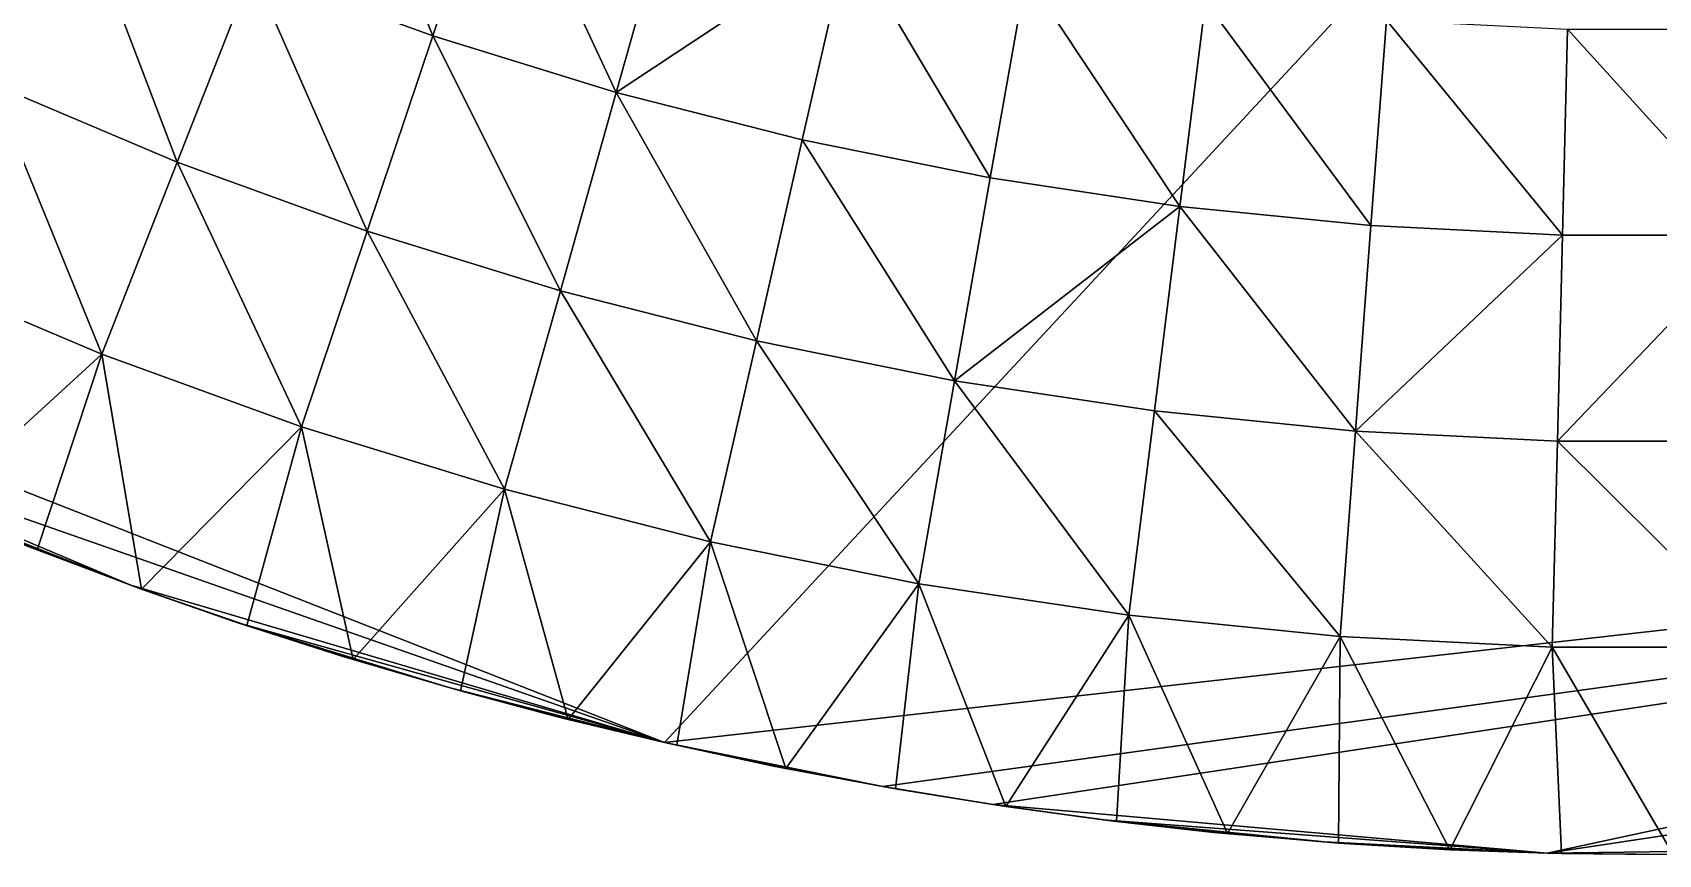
# Model space of a CAD drawing. Header units: millimetres. Extents: x -3250 to 8000, y -3250 to 3250.
# Drawn here: x -1183 to 0, y -3250 to -2652 of the extents above; entities that cross this region are included whole.
import ezdxf

# ---------------------------------------------------------------- set-up
doc = ezdxf.new("R2010")
doc.units = ezdxf.units.MM
doc.header["$MEASUREMENT"] = 0
doc.layers.add('MESH_3D', color=2, linetype='CONTINUOUS')

msp = doc.modelspace()

# ---------------------------------------------------------------- linework, layer by layer
at = {"layer": 'MESH_3D'}
for points in [[(3105.6, 958, 32500), (-1962.4, -2590.7, 32500), (-1625, -2814.6, 32500)], [(3105.6, 958, 32500), (-1625, -2814.6, 32500), (-723.2, -3168.5, 32500)], [(3105.6, 958, 32500), (-723.2, -3168.5, 32500), (1410.1, -2928.1, 32500)], [(-891.8, -2654.2, 24400), (-1023, -2606.4, 24400), (-968.2, -2466.8, 24200)], [(-891.8, -2654.2, 24400), (-968.2, -2466.8, 24200), (-844, -2512, 24200)], [(-1213.3, -2688.9, 24600), (-1277.4, -2491.6, 24400), (-1151.6, -2552.2, 24400)], [(-758.4, -2695.3, 24400), (-891.8, -2654.2, 24400), (-844, -2512, 24200)], [(-758.4, -2695.3, 24400), (-844, -2512, 24200), (-717.7, -2551, 24200)], [(-1077.8, -2746.1, 24600), (-1213.3, -2688.9, 24600), (-1151.6, -2552.2, 24400)], [(-1077.8, -2746.1, 24600), (-1151.6, -2552.2, 24400), (-1023, -2606.4, 24400)], [(-758.4, -2695.3, 24400), (-717.7, -2551, 24200), (-589.7, -2583.6, 24200)], [(-623.1, -2729.8, 24400), (-758.4, -2695.3, 24400), (-589.7, -2583.6, 24200)], [(-486.2, -2757.5, 24400), (-623.1, -2729.8, 24400), (-589.7, -2583.6, 24200)], [(-486.2, -2757.5, 24400), (-589.7, -2583.6, 24200), (-460.2, -2609.7, 24200)], [(-939.5, -2796.4, 24600), (-1077.8, -2746.1, 24600), (-1023, -2606.4, 24400)], [(-939.5, -2796.4, 24600), (-1023, -2606.4, 24400), (-891.8, -2654.2, 24400)], [(-348.2, -2778.3, 24400), (-486.2, -2757.5, 24400), (-460.2, -2609.7, 24200)], [(-348.2, -2778.3, 24400), (-460.2, -2609.7, 24200), (-329.5, -2629.4, 24200)], [(-209.2, -2792.2, 24400), (-348.2, -2778.3, 24400), (-329.5, -2629.4, 24200)], [(-209.2, -2792.2, 24400), (-329.5, -2629.4, 24200), (-198, -2642.6, 24200)], [(-69.8, -2799.1, 24400), (-209.2, -2792.2, 24400), (-198, -2642.6, 24200)], [(-69.8, -2799.1, 24400), (-198, -2642.6, 24200), (-66.1, -2649.2, 24200)], [(69.8, -2799.1, 24400), (-69.8, -2799.1, 24400), (-66.1, -2649.2, 24200)], [(69.8, -2799.1, 24400), (-66.1, -2649.2, 24200), (66.1, -2649.2, 24200)], [(-799, -2839.7, 24600), (-939.5, -2796.4, 24600), (-891.8, -2654.2, 24400)], [(-799, -2839.7, 24600), (-891.8, -2654.2, 24400), (-758.4, -2695.3, 24400)], [(-1132.6, -2885.7, 24800), (-1275, -2825.7, 24800), (-1213.3, -2688.9, 24600)], [(-1132.6, -2885.7, 24800), (-1213.3, -2688.9, 24600), (-1077.8, -2746.1, 24600)], [(-656.4, -2876, 24600), (-799, -2839.7, 24600), (-758.4, -2695.3, 24400)], [(-656.4, -2876, 24600), (-758.4, -2695.3, 24400), (-623.1, -2729.8, 24400)], [(-512.3, -2905.2, 24600), (-656.4, -2876, 24600), (-623.1, -2729.8, 24400)], [(-512.3, -2905.2, 24600), (-623.1, -2729.8, 24400), (-486.2, -2757.5, 24400)], [(-987.3, -2938.6, 24800), (-1132.6, -2885.7, 24800), (-1077.8, -2746.1, 24600)], [(-987.3, -2938.6, 24800), (-1077.8, -2746.1, 24600), (-939.5, -2796.4, 24600)], [(-512.3, -2905.2, 24600), (-486.2, -2757.5, 24400), (-348.2, -2778.3, 24400)], [(-366.8, -2927.1, 24600), (-512.3, -2905.2, 24600), (-348.2, -2778.3, 24400)], [(-220.5, -2941.8, 24600), (-366.8, -2927.1, 24600), (-348.2, -2778.3, 24400)], [(-220.5, -2941.8, 24600), (-348.2, -2778.3, 24400), (-209.2, -2792.2, 24400)], [(-839.6, -2984.1, 24800), (-987.3, -2938.6, 24800), (-939.5, -2796.4, 24600)], [(-839.6, -2984.1, 24800), (-939.5, -2796.4, 24600), (-799, -2839.7, 24600)], [(-220.5, -2941.8, 24600), (-209.2, -2792.2, 24400), (-69.8, -2799.1, 24400)], [(-73.5, -2949.1, 24600), (-220.5, -2941.8, 24600), (-69.8, -2799.1, 24400)], [(-73.5, -2949.1, 24600), (-69.8, -2799.1, 24400), (69.8, -2799.1, 24400)], [(73.5, -2949.1, 24600), (-73.5, -2949.1, 24600), (69.8, -2799.1, 24400)], [(-723.2, -3168.5, 32500), (-1625, -2814.6, 32500), (-1410.1, -2928.1, 32500)], [(-1132.6, -2885.7, 24800), (-1255.1, -2997.9, 25000), (-1275, -2825.7, 24800)], [(-689.8, -3022.3, 24800), (-839.6, -2984.1, 24800), (-799, -2839.7, 24600)], [(-689.8, -3022.3, 24800), (-799, -2839.7, 24600), (-656.4, -2876, 24600)], [(-1132.6, -2885.7, 24800), (-1179.8, -3028.3, 25000), (-1255.1, -2997.9, 25000)], [(-1132.6, -2885.7, 24800), (-1103.8, -3056.8, 25000), (-1179.8, -3028.3, 25000)], [(-987.3, -2938.6, 24800), (-1103.8, -3056.8, 25000), (-1132.6, -2885.7, 24800)], [(-538.3, -3052.9, 24800), (-689.8, -3022.3, 24800), (-656.4, -2876, 24600)], [(-538.3, -3052.9, 24800), (-656.4, -2876, 24600), (-512.3, -2905.2, 24600)], [(-385.5, -3075.9, 24800), (-538.3, -3052.9, 24800), (-512.3, -2905.2, 24600)], [(-385.5, -3075.9, 24800), (-512.3, -2905.2, 24600), (-366.8, -2927.1, 24600)], [(-1111.6, -3054, 32500), (-1410.1, -2928.1, 32500), (-1262.4, -2994.8, 32500)], [(-723.2, -3168.5, 32500), (-1410.1, -2928.1, 32500), (-1111.6, -3054, 32500)], [(1410.1, -2928.1, 32500), (-723.2, -3168.5, 32500), (-564.4, -3200.6, 32500)], [(1410.1, -2928.1, 32500), (-564.4, -3200.6, 32500), (-484.4, -3213.7, 32500)], [(1410.1, -2928.1, 32500), (-484.4, -3213.7, 32500), (-81, -3249, 32500)], [(-231.7, -3091.3, 24800), (-385.5, -3075.9, 24800), (-366.8, -2927.1, 24600)], [(-231.7, -3091.3, 24800), (-366.8, -2927.1, 24600), (-220.5, -2941.8, 24600)], [(1410.1, -2928.1, 32500), (-81, -3249, 32500), (1035.1, -3080.8, 32500)], [(-987.3, -2938.6, 24800), (-1027.1, -3083.4, 25000), (-1103.8, -3056.8, 25000)], [(-987.3, -2938.6, 24800), (-949.8, -3108.1, 25000), (-1027.1, -3083.4, 25000)], [(-839.6, -2984.1, 24800), (-949.8, -3108.1, 25000), (-987.3, -2938.6, 24800)], [(-77.3, -3099, 24800), (-231.7, -3091.3, 24800), (-220.5, -2941.8, 24600)], [(-77.3, -3099, 24800), (-220.5, -2941.8, 24600), (-73.5, -2949.1, 24600)], [(77.3, -3099, 24800), (-77.3, -3099, 24800), (-73.5, -2949.1, 24600)], [(77.3, -3099, 24800), (-73.5, -2949.1, 24600), (73.5, -2949.1, 24600)], [(-839.6, -2984.1, 24800), (-871.8, -3130.9, 25000), (-949.8, -3108.1, 25000)], [(-839.6, -2984.1, 24800), (-793.3, -3151.7, 25000), (-871.8, -3130.9, 25000)], [(-689.8, -3022.3, 24800), (-793.3, -3151.7, 25000), (-839.6, -2984.1, 24800)], [(-1111.6, -3054, 32500), (-1262.4, -2994.8, 32500), (-1187.4, -3025.3, 32500)], [(-1187.4, -3025.3, 32500), (-1255.1, -2997.9, 25000), (-1179.8, -3028.3, 25000)], [(-1111.6, -3054, 32500), (-1187.4, -3025.3, 32500), (-1179.8, -3028.3, 25000)], [(-1111.6, -3054, 32500), (-1179.8, -3028.3, 25000), (-1103.8, -3056.8, 25000)], [(-689.8, -3022.3, 24800), (-714.3, -3170.5, 25000), (-793.3, -3151.7, 25000)], [(-689.8, -3022.3, 24800), (-634.9, -3187.4, 25000), (-714.3, -3170.5, 25000)], [(-538.3, -3052.9, 24800), (-634.9, -3187.4, 25000), (-689.8, -3022.3, 24800)], [(-1035.1, -3080.8, 32500), (-1111.6, -3054, 32500), (-1103.8, -3056.8, 25000)], [(-723.2, -3168.5, 32500), (-1111.6, -3054, 32500), (-1035.1, -3080.8, 32500)], [(-1035.1, -3080.8, 32500), (-1103.8, -3056.8, 25000), (-1027.1, -3083.4, 25000)], [(-538.3, -3052.9, 24800), (-555.1, -3202.2, 25000), (-634.9, -3187.4, 25000)], [(-538.3, -3052.9, 24800), (-474.9, -3215.1, 25000), (-555.1, -3202.2, 25000)], [(-385.5, -3075.9, 24800), (-474.9, -3215.1, 25000), (-538.3, -3052.9, 24800)], [(-385.5, -3075.9, 24800), (-394.4, -3226, 25000), (-474.9, -3215.1, 25000)], [(-385.5, -3075.9, 24800), (-313.7, -3234.8, 25000), (-394.4, -3226, 25000)], [(-231.7, -3091.3, 24800), (-313.7, -3234.8, 25000), (-385.5, -3075.9, 24800)], [(-958, -3105.6, 32500), (-1035.1, -3080.8, 32500), (-1027.1, -3083.4, 25000)], [(-880.2, -3128.5, 32500), (-1035.1, -3080.8, 32500), (-958, -3105.6, 32500)], [(-723.2, -3168.5, 32500), (-1035.1, -3080.8, 32500), (-880.2, -3128.5, 32500)], [(-958, -3105.6, 32500), (-1027.1, -3083.4, 25000), (-949.8, -3108.1, 25000)], [(1035.1, -3080.8, 32500), (-81, -3249, 32500), (162, -3246, 32500)], [(-231.7, -3091.3, 24800), (-232.8, -3241.7, 25000), (-313.7, -3234.8, 25000)], [(-231.7, -3091.3, 24800), (-151.7, -3246.5, 25000), (-232.8, -3241.7, 25000)], [(-77.3, -3099, 24800), (-151.7, -3246.5, 25000), (-231.7, -3091.3, 24800)], [(-77.3, -3099, 24800), (-70.6, -3249.2, 25000), (-151.7, -3246.5, 25000)], [(-77.3, -3099, 24800), (10.6, -3250, 25000), (-70.6, -3249.2, 25000)], [(77.3, -3099, 24800), (10.6, -3250, 25000), (-77.3, -3099, 24800)], [(-880.2, -3128.5, 32500), (-958, -3105.6, 32500), (-949.8, -3108.1, 25000)], [(-880.2, -3128.5, 32500), (-949.8, -3108.1, 25000), (-871.8, -3130.9, 25000)], [(-802, -3149.5, 32500), (-880.2, -3128.5, 32500), (-871.8, -3130.9, 25000)], [(-723.2, -3168.5, 32500), (-880.2, -3128.5, 32500), (-802, -3149.5, 32500)], [(-802, -3149.5, 32500), (-871.8, -3130.9, 25000), (-793.3, -3151.7, 25000)], [(-723.2, -3168.5, 32500), (-802, -3149.5, 32500), (-793.3, -3151.7, 25000)], [(-723.2, -3168.5, 32500), (-793.3, -3151.7, 25000), (-714.3, -3170.5, 25000)], [(-644, -3185.6, 32500), (-723.2, -3168.5, 32500), (-714.3, -3170.5, 25000)], [(-564.4, -3200.6, 32500), (-723.2, -3168.5, 32500), (-644, -3185.6, 32500)], [(-644, -3185.6, 32500), (-714.3, -3170.5, 25000), (-634.9, -3187.4, 25000)], [(-564.4, -3200.6, 32500), (-644, -3185.6, 32500), (-634.9, -3187.4, 25000)], [(-564.4, -3200.6, 32500), (-634.9, -3187.4, 25000), (-555.1, -3202.2, 25000)], [(-484.4, -3213.7, 32500), (-564.4, -3200.6, 32500), (-555.1, -3202.2, 25000)], [(-484.4, -3213.7, 32500), (-555.1, -3202.2, 25000), (-474.9, -3215.1, 25000)], [(-404.1, -3224.8, 32500), (-484.4, -3213.7, 32500), (-474.9, -3215.1, 25000)], [(-81, -3249, 32500), (-484.4, -3213.7, 32500), (-404.1, -3224.8, 32500)], [(-404.1, -3224.8, 32500), (-474.9, -3215.1, 25000), (-394.4, -3226, 25000)], [(-323.6, -3233.9, 32500), (-404.1, -3224.8, 32500), (-394.4, -3226, 25000)], [(-242.9, -3240.9, 32500), (-404.1, -3224.8, 32500), (-323.6, -3233.9, 32500)], [(-81, -3249, 32500), (-404.1, -3224.8, 32500), (-242.9, -3240.9, 32500)], [(-323.6, -3233.9, 32500), (-394.4, -3226, 25000), (-313.7, -3234.8, 25000)], [(-242.9, -3240.9, 32500), (-323.6, -3233.9, 32500), (-313.7, -3234.8, 25000)], [(-242.9, -3240.9, 32500), (-313.7, -3234.8, 25000), (-232.8, -3241.7, 25000)], [(-162, -3246, 32500), (-242.9, -3240.9, 32500), (-232.8, -3241.7, 25000)], [(-81, -3249, 32500), (-242.9, -3240.9, 32500), (-162, -3246, 32500)], [(-162, -3246, 32500), (-232.8, -3241.7, 25000), (-151.7, -3246.5, 25000)], [(-81, -3249, 32500), (-162, -3246, 32500), (-151.7, -3246.5, 25000)], [(-81, -3249, 32500), (-151.7, -3246.5, 25000), (-70.6, -3249.2, 25000)], [(162, -3246, 32500), (-81, -3249, 32500), (0, -3250, 32500)], [(0, -3250, 32500), (-81, -3249, 32500), (-70.6, -3249.2, 25000)], [(0, -3250, 32500), (-70.6, -3249.2, 25000), (10.6, -3250, 25000)]]:
    msp.add_3dface(points, dxfattribs=at)

doc.saveas('drawing.dxf')
